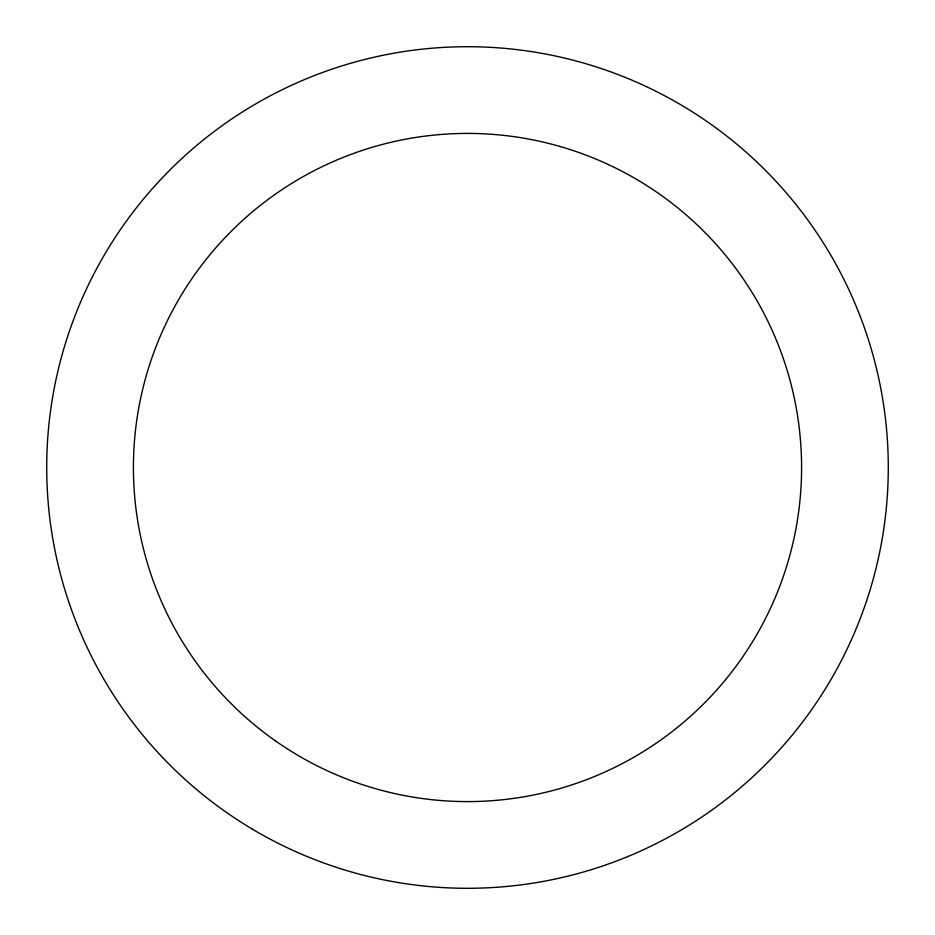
<?xml version="1.0" encoding="UTF-8"?>
<svg xmlns="http://www.w3.org/2000/svg" width="935" height="935" viewBox="0 0 935 935"><rect width="100%" height="100%" fill="white"/><g stroke="black" fill="none" stroke-linecap="round" stroke-linejoin="round"><path stroke-width="1.4" d="M252.38 829.146A420.785 420.785 0 0 0 888.25 472.981A420.785 420.785 0 0 0 261.87 100.384A420.785 420.785 0 0 0 252.38 829.146M275.509 740.917A334.087 334.087 0 0 0 800.278 497.058A334.087 334.087 0 0 0 326.712 164.525A334.087 334.087 0 0 0 275.509 740.917"/></g></svg>
